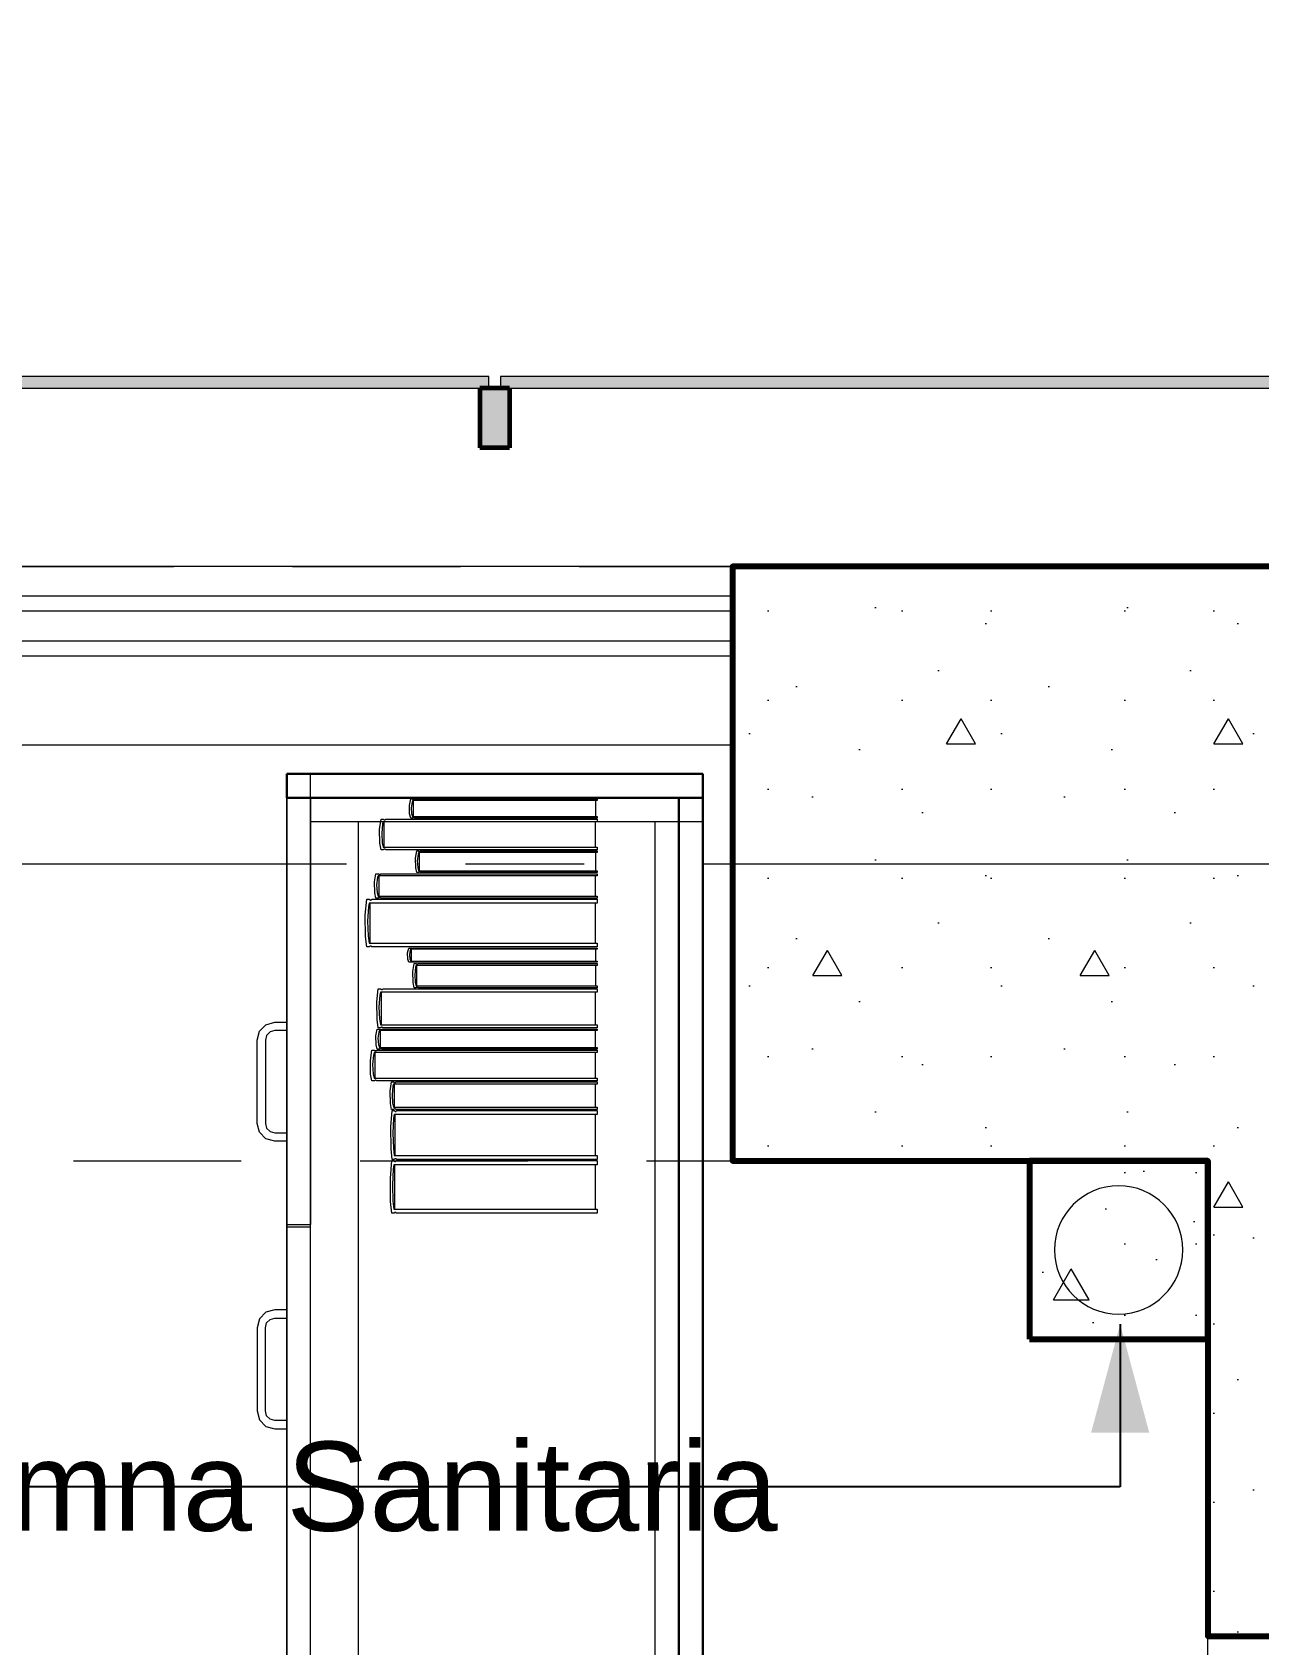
# Model space of a CAD drawing. Header units: inches. Extents: x -19 to 5698, y -728 to 92.
# Drawn here: x 235.081 to 236.113, y 38.993 to 40.35 of the extents above; entities that cross this region are included whole.
import ezdxf

# ---------------------------------------------------------------- set-up
doc = ezdxf.new("R2010")
doc.units = ezdxf.units.IN
doc.header["$MEASUREMENT"] = 0
doc.set_wipeout_variables(frame=1)
for name, pattern in [('Hidden Line', [0.195611, 0.141111, -0.0545]), ('Punto & Raya', [0.65, 0.5, -0.075, 0, -0.075]), ('Rayas', [0.282222, 0.141111, -0.141111]), ('Wipeout_Contour', [1, 0, -1])]:
    doc.linetypes.add(name, pattern=pattern)
doc.layers.get('0').update_dxf_attribs({"color": 61})
for name, color, linetype in [('02 _ ARQ _ ALB _ Ejes Generales', 251, 'Continuous'), ('02 _ ARQ _ ZON _ Espacio.3D', 7, 'Continuous'), ('08 _ STR _ EXT _ 06 Columnas', 7, 'Continuous'), ('08 _ STR _ EXT _ 07 Losa Aligerada', 7, 'Continuous'), ('08 _ STR _ EXT _ 09 Vigas', 251, 'Continuous'), ('Acabado - Muros', 7, 'Continuous'), ('Estructura - 04 MURO', 7, 'Continuous'), ('Estructura - Carga', 7, 'Continuous'), ('Interior - Escaleras & Barandillas', 7, 'Continuous'), ('Interior - Mobiliario', 7, 'Continuous'), ('MEP - HVAC', 7, 'Continuous'), ('Notas - Etiquetas', 7, 'Continuous')]:
    doc.layers.add(name, color=color, linetype=linetype)
doc.styles.add('Estilo_Generado_4', font='swisse.ttf')
doc.dimstyles.new('Estilo_Generado__8', dxfattribs={"dimtxt": 0.18, "dimasz": 0.0912, "dimexe": 0.18, "dimexo": 0.0625, "dimgap": 0, "dimtad": 0, "dimtih": 1, "dimtoh": 1, "dimdec": 4, "dimzin": 0, "dimdsep": 46, "dimcen": 0.09, "dimadec": 0, "dimazin": 0, "dimtfac": 1, "dimtdec": 4, "dimtmove": 0, "dimatfit": 3, "dimldrblk": 'ARROWHEAD_5', "dimfxl": 1, "dimtolj": 1, "dimtzin": 0, "dimarcsym": 0})

# ---------------------------------------------------------------- blocks, each defined once
blk = doc.blocks.new('ARROWHEAD_5')
at = {"linetype": 'Continuous', "lineweight": 0}
blk.add_hatch(color=0, dxfattribs=at).paths.add_polyline_path([(-1, 0.2679), (0, 0), (-1, -0.2679)])
at = {"color": 0, "linetype": 'Continuous', "lineweight": 0}
blk.add_line((0, 0), (-1, 0), dxfattribs=at)

msp = doc.modelspace()

# ---------------------------------------------------------------- hatches: boundary and pattern name
at = {"layer": 'Acabado - Muros', "linetype": 'Continuous', "lineweight": 9}
for points in [[(234.275, 40.06), (234.275, 40.05), (235.465, 40.05), (235.465, 40.06)], [(235.475, 40.06), (235.475, 40.05), (236.665, 40.05), (236.665, 40.06)]]:
    msp.add_hatch(color=250, dxfattribs=at).paths.add_polyline_path(points)
at = {"layer": 'Acabado - Muros', "linetype": 'Continuous', "lineweight": 0}
msp.add_hatch(color=254, dxfattribs=at).paths.add_polyline_path([(235.4575, 40), (235.4825, 40), (235.4825, 40.05), (235.4575, 40.05)])
at = {"layer": 'Estructura - Carga', "linetype": 'Continuous', "lineweight": 13}
h = msp.add_hatch(dxfattribs=at)
h.set_pattern_fill('HORMIGÓN_ARMADO_0002', color=251, style=0, pattern_type=2)
h.set_pattern_definition([(0, (185.00004, 1e-08), (0, 0.3117692), [0.03, -0.15]), (0, (185.09004, 0.1559), (0, 0.3117692), [0.03, -0.15]), (60, (185.00004, 1e-08), (-0.27, 0.1558846), [0.03, -0.15]), (60, (185.18004, 1e-08), (-0.27, 0.1558846), [0.03, -0.15]), (120, (185.03004, 1e-08), (0.27, 0.1558846), [0.03, -0.15]), (120, (185.21004, 1e-08), (0.27, 0.1558846), [0.03, -0.15]), (0, (185.00004, 0.03), (0, 0.06), [0, -0.06, 0, -0.090000004]), (45, (185.03004, 0.03), (-0.04242641, 0.04242641), [0, -0.045, 0, -0.075000003])])
h.paths.add_polyline_path([(235.92, 39.25), (236.07, 39.25), (236.07, 39.4), (235.92, 39.4)])

# ---------------------------------------------------------------- linework, layer by layer
at = {"layer": '02 _ ARQ _ ZON _ Espacio.3D', "color": 254, "linetype": 'Continuous', "lineweight": 0, "flags": 128}
msp.add_lwpolyline([(229.07, 31), (229.57, 31), (229.57, 29.7499), (235.57, 29.75), (235.57, 30.2), (236.07, 30.2), (236.07, 30.7), (236.42, 30.7), (236.42, 31.8991), (237.7701, 31.8991), (237.7701, 32.9963), (236.4201, 32.9963), (236.4201, 39), (236.07, 39), (236.07, 39.4), (235.67, 39.4), (235.67, 39.7505), (229.57, 39.7505), (229.57, 39), (229.07, 39)], dxfattribs=at)
at = {"layer": '08 _ STR _ EXT _ 07 Losa Aligerada', "color": 7, "linetype": 'Rayas', "lineweight": 18, "flags": 128}
msp.add_lwpolyline([(193.22, 11.97, 1.049431), (198.7937, 6.3), (209.6003, 6.3), (209.6003, 6.2005), (214.7981, 6.2005), (214.7981, 7.2), (222.07, 7.2), (222.07, 5.6637), (223.2699, 5.6637), (223.2699, 4.2), (228.3699, 4.2), (228.3699, 5.6637), (229.57, 5.6637), (229.57, 7.2), (236.57, 7.2), (236.57, 14.9999), (236.57, 15.1499), (236.57, 15.1499), (236.57, 15.7999), (236.57, 15.7999), (236.57, 18.1001), (236.57, 20.35), (234.07, 20.35), (231.67, 20.35), (231.67, 22.35), (231.67, 22.6), (231.67, 24.5), (231.67, 24.75), (231.67, 26.75), (236.57, 26.75), (236.57, 29.7), (236.57, 35.2005), (236.57, 39.9), (228.67, 39.9), (223.5529, 39.9), (223.5529, 40.9), (218.9324, 40.9), (218.9324, 39.9), (208.37, 39.9), (208.37, 41.4352), (207.42, 41.4352), (207.42, 42.9), (202.22, 42.9), (202.22, 41.4352), (201.2699, 41.4352), (201.2699, 39.9), (196.2701, 39.9), (196.2701, 41.1), (192.8701, 41.1), (192.8701, 37.7), (194.07, 37.7), (194.07, 33.9), (193.17, 33.9), (193.17, 21.2663), (193.22, 21.2663)], format="xyb", close=True, dxfattribs=at)
at = {"layer": '08 _ STR _ EXT _ 07 Losa Aligerada', "color": 7, "linetype": 'Continuous', "lineweight": 18, "flags": 128}
msp.add_lwpolyline([(236.57, 26.75), (236.57, 39.9), (228.67, 39.9), (226.1798, 39.9), (226.1798, 40.9), (221.5593, 40.9), (221.5593, 39.9), (208.37, 39.9), (208.37, 42.6544), (207.42, 42.6544)], dxfattribs=at)
at = {"layer": '08 _ STR _ EXT _ 09 Vigas', "color": 251, "linetype": 'Hidden Line', "lineweight": 13, "true_color": 0x636466}
msp.add_line((236.07, 30.2), (236.07, 39.4), dxfattribs=at)
at = {"layer": 'Acabado - Muros', "color": 7, "linetype": 'Continuous', "lineweight": 60}
for p, q in [((235.4575, 40.05), (235.4575, 40)), ((235.4825, 40.05), (235.4575, 40.05)), ((235.4825, 40.05), (235.4825, 40)), ((235.4825, 40), (235.4575, 40))]:
    msp.add_line(p, q, dxfattribs=at)
at = {"layer": 'Acabado - Muros', "color": 7, "linetype": 'Continuous', "lineweight": 13, "flags": 128}
for points in [[(234.275, 40.06), (234.275, 40.05), (235.465, 40.05), (235.465, 40.06)], [(235.475, 40.06), (235.475, 40.05), (236.665, 40.05), (236.665, 40.06)]]:
    msp.add_lwpolyline(points, close=True, dxfattribs=at)
at = {"layer": 'Estructura - Carga', "color": 7, "linetype": 'Continuous', "lineweight": 80, "flags": 128}
msp.add_lwpolyline([(235.92, 39.25), (236.07, 39.25), (236.07, 39.4), (235.92, 39.4)], close=True, dxfattribs=at)
at = {"layer": 'Interior - Mobiliario', "color": 175, "linetype": 'Continuous', "lineweight": 13}
for p, q in [((235.315, 38.2455), (235.315, 39.7055)), ((235.315, 39.7055), (235.625, 39.7055)), ((235.625, 39.7055), (235.625, 38.2455)), ((235.3993, 39.6884), (235.3984, 39.6919)), ((235.3997, 39.697), (235.4001, 39.6921)), ((235.4001, 39.6921), (235.4009, 39.6897)), ((235.4009, 39.6897), (235.5563, 39.6897)), ((235.5563, 39.6897), (235.5563, 39.6884)), ((235.315, 38.2655), (235.315, 39.6855)), ((235.315, 39.6855), (235.355, 39.6855)), ((235.355, 39.6855), (235.605, 39.6855)), ((235.355, 39.6855), (235.355, 38.2655)), ((235.3731, 39.6788), (235.3744, 39.6874)), ((235.3734, 39.6674), (235.3731, 39.6788)), ((235.3744, 39.6874), (235.3763, 39.6874)), ((235.3756, 39.6834), (235.3749, 39.6755)), ((235.3749, 39.6755), (235.3753, 39.6676)), ((235.3762, 39.6853), (235.3756, 39.6834)), ((235.5563, 39.6853), (235.3762, 39.6853)), ((235.3763, 39.6874), (235.3765, 39.6872)), ((235.3765, 39.6872), (235.3767, 39.6871)), ((235.3767, 39.6871), (235.377, 39.687)), ((235.377, 39.687), (235.3772, 39.687)), ((235.3771, 39.6638), (235.3771, 39.6853)), ((235.3772, 39.687), (235.3775, 39.687)), ((235.3775, 39.687), (235.3778, 39.687)), ((235.3778, 39.687), (235.378, 39.6871)), ((235.378, 39.6871), (235.3782, 39.6873)), ((235.3782, 39.6873), (235.3783, 39.6874)), ((235.3783, 39.6874), (235.5563, 39.6874)), ((235.401, 39.6884), (235.3993, 39.6884)), ((235.4011, 39.6884), (235.401, 39.6884)), ((235.4013, 39.6885), (235.4011, 39.6884)), ((235.4015, 39.6886), (235.4013, 39.6885)), ((235.4017, 39.6886), (235.4015, 39.6886)), ((235.402, 39.6887), (235.4017, 39.6886)), ((235.4022, 39.6886), (235.402, 39.6887)), ((235.4024, 39.6886), (235.4022, 39.6886)), ((235.4026, 39.6885), (235.4024, 39.6886)), ((235.4027, 39.6884), (235.4026, 39.6885)), ((235.5563, 39.6884), (235.4027, 39.6884)), ((235.5545, 39.6853), (235.5545, 39.6638)), ((235.5563, 39.6874), (235.5563, 39.6853)), ((235.605, 38.2655), (235.605, 39.6855)), ((235.3744, 39.6617), (235.3734, 39.6674)), ((235.3753, 39.6676), (235.3762, 39.6638)), ((235.3762, 39.6638), (235.5563, 39.6638)), ((235.3764, 39.6618), (235.3763, 39.6617)), ((235.3767, 39.662), (235.3764, 39.6618)), ((235.3769, 39.6621), (235.3767, 39.662)), ((235.3772, 39.6622), (235.3769, 39.6621)), ((235.3774, 39.6622), (235.3772, 39.6622)), ((235.3777, 39.6621), (235.3774, 39.6622)), ((235.378, 39.662), (235.3777, 39.6621)), ((235.3782, 39.6619), (235.378, 39.662)), ((235.3783, 39.6617), (235.3782, 39.6619)), ((235.5563, 39.6638), (235.5563, 39.6617)), ((235.3763, 39.6617), (235.3744, 39.6617)), ((235.5563, 39.6617), (235.3783, 39.6617)), ((235.4034, 39.6547), (235.4044, 39.6607)), ((235.4036, 39.6465), (235.4034, 39.6547)), ((235.4044, 39.6607), (235.406, 39.6607)), ((235.4055, 39.6579), (235.4048, 39.6523)), ((235.4048, 39.6523), (235.4052, 39.6467)), ((235.4059, 39.6593), (235.4055, 39.6579)), ((235.5563, 39.6593), (235.4059, 39.6593)), ((235.406, 39.6607), (235.4062, 39.6606)), ((235.4062, 39.6606), (235.4064, 39.6605)), ((235.4064, 39.6605), (235.4066, 39.6605)), ((235.4066, 39.6605), (235.4068, 39.6604)), ((235.4067, 39.644), (235.4067, 39.6593)), ((235.4068, 39.6604), (235.407, 39.6604)), ((235.407, 39.6604), (235.4072, 39.6605)), ((235.4072, 39.6605), (235.4074, 39.6605)), ((235.4074, 39.6605), (235.4076, 39.6607)), ((235.4076, 39.6607), (235.4077, 39.6607)), ((235.4077, 39.6607), (235.5563, 39.6607)), ((235.5548, 39.6593), (235.5548, 39.644)), ((235.5563, 39.6607), (235.5563, 39.6593)), ((235.3688, 39.6347), (235.3701, 39.6415)), ((235.3691, 39.6256), (235.3688, 39.6347)), ((235.3701, 39.6415), (235.3721, 39.6415)), ((235.3714, 39.6383), (235.3706, 39.6321)), ((235.372, 39.6399), (235.3714, 39.6383)), ((235.5563, 39.6399), (235.372, 39.6399)), ((235.3721, 39.6415), (235.3723, 39.6414)), ((235.3723, 39.6414), (235.3725, 39.6413)), ((235.3725, 39.6413), (235.3728, 39.6412)), ((235.3728, 39.6412), (235.373, 39.6412)), ((235.3729, 39.6227), (235.3729, 39.6399)), ((235.373, 39.6412), (235.3733, 39.6412)), ((235.3733, 39.6412), (235.3736, 39.6412)), ((235.3736, 39.6412), (235.3738, 39.6413)), ((235.3738, 39.6413), (235.3741, 39.6415)), ((235.3741, 39.6415), (235.3742, 39.6415)), ((235.3742, 39.6415), (235.5563, 39.6415)), ((235.4044, 39.6425), (235.4036, 39.6465)), ((235.406, 39.6425), (235.4044, 39.6425)), ((235.4052, 39.6467), (235.4059, 39.644)), ((235.4059, 39.644), (235.5563, 39.644)), ((235.4061, 39.6426), (235.406, 39.6425)), ((235.4063, 39.6427), (235.4061, 39.6426)), ((235.4065, 39.6428), (235.4063, 39.6427)), ((235.4067, 39.6428), (235.4065, 39.6428)), ((235.407, 39.6428), (235.4067, 39.6428)), ((235.4072, 39.6428), (235.407, 39.6428)), ((235.4074, 39.6427), (235.4072, 39.6428)), ((235.4076, 39.6426), (235.4074, 39.6427)), ((235.4077, 39.6425), (235.4076, 39.6426)), ((235.5563, 39.6425), (235.4077, 39.6425)), ((235.5545, 39.6399), (235.5545, 39.6227)), ((235.5563, 39.644), (235.5563, 39.6425)), ((235.5563, 39.6415), (235.5563, 39.6399)), ((235.3701, 39.6211), (235.3691, 39.6256)), ((235.3721, 39.6211), (235.3701, 39.6211)), ((235.3706, 39.6321), (235.3711, 39.6258)), ((235.3711, 39.6258), (235.372, 39.6227)), ((235.372, 39.6227), (235.5563, 39.6227)), ((235.3722, 39.6212), (235.3721, 39.6211)), ((235.3725, 39.6213), (235.3722, 39.6212)), ((235.3727, 39.6214), (235.3725, 39.6213)), ((235.373, 39.6214), (235.3727, 39.6214)), ((235.3733, 39.6214), (235.373, 39.6214)), ((235.3735, 39.6214), (235.3733, 39.6214)), ((235.3738, 39.6213), (235.3735, 39.6214)), ((235.374, 39.6212), (235.3738, 39.6213)), ((235.3742, 39.6211), (235.374, 39.6212)), ((235.5563, 39.6211), (235.3742, 39.6211)), ((235.5563, 39.6227), (235.5563, 39.6211)), ((235.361, 39.6067), (235.3623, 39.6201)), ((235.3623, 39.6201), (235.3644, 39.6201)), ((235.3637, 39.6138), (235.3629, 39.6016)), ((235.3643, 39.6169), (235.3637, 39.6138)), ((235.5563, 39.6169), (235.3643, 39.6169)), ((235.3644, 39.6201), (235.3646, 39.6199)), ((235.3646, 39.6199), (235.3648, 39.6196)), ((235.3648, 39.6196), (235.3651, 39.6195)), ((235.3651, 39.6195), (235.3654, 39.6194)), ((235.3652, 39.5832), (235.3652, 39.6169)), ((235.3654, 39.6194), (235.3657, 39.6194)), ((235.3657, 39.6194), (235.366, 39.6195)), ((235.366, 39.6195), (235.3662, 39.6197)), ((235.3662, 39.6197), (235.3665, 39.6199)), ((235.3665, 39.6199), (235.3666, 39.6201)), ((235.3666, 39.6201), (235.5563, 39.6201)), ((235.5544, 39.6169), (235.5544, 39.5832)), ((235.5563, 39.6201), (235.5563, 39.6169)), ((235.3613, 39.5888), (235.361, 39.6067)), ((235.3629, 39.6016), (235.3634, 39.5892)), ((235.3623, 39.58), (235.3613, 39.5888)), ((235.3634, 39.5892), (235.3643, 39.5832)), ((235.3643, 39.5832), (235.5563, 39.5832)), ((235.3648, 39.5804), (235.3645, 39.5802)), ((235.3651, 39.5806), (235.3648, 39.5804)), ((235.3653, 39.5807), (235.3651, 39.5806)), ((235.3656, 39.5807), (235.3653, 39.5807)), ((235.3659, 39.5806), (235.3656, 39.5807)), ((235.3662, 39.5805), (235.3659, 39.5806)), ((235.3664, 39.5802), (235.3662, 39.5805)), ((235.5563, 39.5832), (235.5563, 39.58)), ((235.3644, 39.58), (235.3623, 39.58)), ((235.3645, 39.5802), (235.3644, 39.58)), ((235.3666, 39.58), (235.3664, 39.5802)), ((235.5563, 39.58), (235.3666, 39.58)), ((235.3966, 39.575), (235.3977, 39.579)), ((235.3968, 39.5696), (235.3966, 39.575)), ((235.3977, 39.567), (235.3968, 39.5696)), ((235.3977, 39.579), (235.3994, 39.579)), ((235.3994, 39.567), (235.3977, 39.567)), ((235.3988, 39.5772), (235.3982, 39.5735)), ((235.3982, 39.5735), (235.3986, 39.5698)), ((235.3986, 39.5698), (235.3993, 39.568)), ((235.3993, 39.5781), (235.3988, 39.5772)), ((235.5563, 39.5781), (235.3993, 39.5781)), ((235.3993, 39.568), (235.5563, 39.568)), ((235.3994, 39.579), (235.3996, 39.579)), ((235.3995, 39.567), (235.3994, 39.567)), ((235.3997, 39.5671), (235.3995, 39.567)), ((235.3996, 39.579), (235.3998, 39.5789)), ((235.3999, 39.5672), (235.3997, 39.5671)), ((235.3998, 39.5789), (235.4, 39.5789)), ((235.4002, 39.5672), (235.3999, 39.5672)), ((235.4, 39.5789), (235.4002, 39.5788)), ((235.4001, 39.568), (235.4001, 39.5781)), ((235.4002, 39.5788), (235.4005, 39.5788)), ((235.4004, 39.5672), (235.4002, 39.5672)), ((235.4006, 39.5672), (235.4004, 39.5672)), ((235.4005, 39.5788), (235.4007, 39.5789)), ((235.4009, 39.5671), (235.4006, 39.5672)), ((235.4007, 39.5789), (235.4009, 39.5789)), ((235.4009, 39.5789), (235.4011, 39.579)), ((235.4011, 39.5671), (235.4009, 39.5671)), ((235.4011, 39.579), (235.4012, 39.579)), ((235.4012, 39.567), (235.4011, 39.5671)), ((235.4012, 39.579), (235.5563, 39.579)), ((235.5563, 39.567), (235.4012, 39.567)), ((235.5548, 39.5781), (235.5548, 39.568)), ((235.5563, 39.579), (235.5563, 39.5781)), ((235.5563, 39.568), (235.5563, 39.567)), ((235.4012, 39.5592), (235.4022, 39.566)), ((235.4014, 39.5501), (235.4012, 39.5592)), ((235.4022, 39.566), (235.4039, 39.566)), ((235.4033, 39.5628), (235.4027, 39.5566)), ((235.4027, 39.5566), (235.4031, 39.5503)), ((235.4038, 39.5644), (235.4033, 39.5628)), ((235.5563, 39.5644), (235.4038, 39.5644)), ((235.4039, 39.566), (235.404, 39.5659)), ((235.404, 39.5659), (235.4042, 39.5658)), ((235.4042, 39.5658), (235.4044, 39.5657)), ((235.4044, 39.5657), (235.4047, 39.5657)), ((235.4045, 39.5472), (235.4045, 39.5644)), ((235.4047, 39.5657), (235.4049, 39.5657)), ((235.4049, 39.5657), (235.4051, 39.5657)), ((235.4051, 39.5657), (235.4053, 39.5658)), ((235.4053, 39.5658), (235.4055, 39.5659)), ((235.4055, 39.5659), (235.4056, 39.566)), ((235.4056, 39.566), (235.5563, 39.566)), ((235.5548, 39.5644), (235.5548, 39.5472)), ((235.5563, 39.566), (235.5563, 39.5644)), ((235.3708, 39.5337), (235.372, 39.5446)), ((235.372, 39.5446), (235.374, 39.5446)), ((235.3738, 39.542), (235.3733, 39.5395)), ((235.5563, 39.542), (235.3738, 39.542)), ((235.374, 39.5446), (235.3742, 39.5444)), ((235.3742, 39.5444), (235.3744, 39.5443)), ((235.3744, 39.5443), (235.3746, 39.5441)), ((235.3746, 39.5441), (235.3749, 39.5441)), ((235.3748, 39.5144), (235.3748, 39.542)), ((235.3749, 39.5441), (235.3752, 39.5441)), ((235.3752, 39.5441), (235.3755, 39.5441)), ((235.3755, 39.5441), (235.3757, 39.5443)), ((235.3757, 39.5443), (235.3759, 39.5445)), ((235.3759, 39.5445), (235.376, 39.5446)), ((235.376, 39.5446), (235.5563, 39.5446)), ((235.4022, 39.5456), (235.4014, 39.5501)), ((235.4039, 39.5456), (235.4022, 39.5456)), ((235.4031, 39.5503), (235.4038, 39.5472)), ((235.4038, 39.5472), (235.5563, 39.5472)), ((235.404, 39.5457), (235.4039, 39.5456)), ((235.4042, 39.5458), (235.404, 39.5457)), ((235.4044, 39.5459), (235.4042, 39.5458)), ((235.4046, 39.5459), (235.4044, 39.5459)), ((235.4048, 39.546), (235.4046, 39.5459)), ((235.4051, 39.5459), (235.4048, 39.546)), ((235.4053, 39.5458), (235.4051, 39.5459)), ((235.4055, 39.5457), (235.4053, 39.5458)), ((235.4056, 39.5456), (235.4055, 39.5457)), ((235.5563, 39.5456), (235.4056, 39.5456)), ((235.5545, 39.542), (235.5545, 39.5144)), ((235.5563, 39.5472), (235.5563, 39.5456)), ((235.5563, 39.5446), (235.5563, 39.542)), ((235.371, 39.519), (235.3708, 39.5337)), ((235.3733, 39.5395), (235.3725, 39.5294)), ((235.3725, 39.5294), (235.373, 39.5194)), ((235.272, 39.509), (235.2775, 39.5145)), ((235.2775, 39.5145), (235.285, 39.5165)), ((235.285, 39.5165), (235.295, 39.5165)), ((235.295, 39.5165), (235.295, 39.5095)), ((235.372, 39.5118), (235.371, 39.519)), ((235.373, 39.5194), (235.3738, 39.5144)), ((235.3738, 39.5144), (235.5563, 39.5144)), ((235.5563, 39.5144), (235.5563, 39.5118)), ((235.27, 39.5015), (235.272, 39.509)), ((235.27, 39.4315), (235.27, 39.5015)), ((235.2781, 39.5055), (235.277, 39.5015)), ((235.277, 39.5015), (235.277, 39.4315)), ((235.281, 39.5084), (235.2781, 39.5055)), ((235.285, 39.5095), (235.281, 39.5084)), ((235.295, 39.5095), (235.285, 39.5095)), ((235.3699, 39.5052), (235.3712, 39.5108)), ((235.3702, 39.4977), (235.3699, 39.5052)), ((235.3712, 39.5108), (235.3732, 39.5108)), ((235.3725, 39.5082), (235.3717, 39.5031)), ((235.3717, 39.5031), (235.3722, 39.4979)), ((235.374, 39.5118), (235.372, 39.5118)), ((235.373, 39.5095), (235.3725, 39.5082)), ((235.5563, 39.5095), (235.373, 39.5095)), ((235.3732, 39.5108), (235.3733, 39.5107)), ((235.3733, 39.5107), (235.3736, 39.5106)), ((235.3736, 39.5106), (235.3738, 39.5106)), ((235.3738, 39.5106), (235.3741, 39.5105)), ((235.3741, 39.5119), (235.374, 39.5118)), ((235.374, 39.4954), (235.374, 39.5095)), ((235.3743, 39.5121), (235.3741, 39.5119)), ((235.3741, 39.5105), (235.3744, 39.5105)), ((235.3746, 39.5123), (235.3743, 39.5121)), ((235.3744, 39.5105), (235.3747, 39.5106)), ((235.3749, 39.5124), (235.3746, 39.5123)), ((235.3747, 39.5106), (235.3749, 39.5106)), ((235.3751, 39.5124), (235.3749, 39.5124)), ((235.3749, 39.5106), (235.3751, 39.5107)), ((235.3754, 39.5123), (235.3751, 39.5124)), ((235.3751, 39.5107), (235.3752, 39.5108)), ((235.3752, 39.5108), (235.5563, 39.5108)), ((235.3757, 39.5122), (235.3754, 39.5123)), ((235.3759, 39.512), (235.3757, 39.5122)), ((235.376, 39.5118), (235.3759, 39.512)), ((235.5563, 39.5118), (235.376, 39.5118)), ((235.5545, 39.5095), (235.5545, 39.4954)), ((235.5563, 39.5108), (235.5563, 39.5095)), ((235.3654, 39.4845), (235.3666, 39.493)), ((235.3666, 39.493), (235.3687, 39.493)), ((235.368, 39.489), (235.3672, 39.4811)), ((235.3685, 39.491), (235.368, 39.489)), ((235.5563, 39.491), (235.3685, 39.491)), ((235.3687, 39.493), (235.3689, 39.4929)), ((235.3689, 39.4929), (235.3691, 39.4928)), ((235.3691, 39.4928), (235.3694, 39.4927)), ((235.3694, 39.4927), (235.3696, 39.4926)), ((235.3695, 39.4694), (235.3695, 39.491)), ((235.3696, 39.4926), (235.3699, 39.4926)), ((235.3699, 39.4926), (235.3702, 39.4927)), ((235.3712, 39.494), (235.3702, 39.4977)), ((235.3702, 39.4927), (235.3705, 39.4928)), ((235.3705, 39.4928), (235.3707, 39.4929)), ((235.3707, 39.4929), (235.3708, 39.493)), ((235.3708, 39.493), (235.5563, 39.493)), ((235.3732, 39.494), (235.3712, 39.494)), ((235.3722, 39.4979), (235.373, 39.4954)), ((235.373, 39.4954), (235.5563, 39.4954)), ((235.3733, 39.4941), (235.3732, 39.494)), ((235.3735, 39.4942), (235.3733, 39.4941)), ((235.3738, 39.4943), (235.3735, 39.4942)), ((235.3741, 39.4943), (235.3738, 39.4943)), ((235.3743, 39.4943), (235.3741, 39.4943)), ((235.3746, 39.4943), (235.3743, 39.4943)), ((235.3749, 39.4942), (235.3746, 39.4943)), ((235.3751, 39.4941), (235.3749, 39.4942)), ((235.3752, 39.494), (235.3751, 39.4941)), ((235.5563, 39.494), (235.3752, 39.494)), ((235.5544, 39.491), (235.5544, 39.4694)), ((235.5563, 39.4954), (235.5563, 39.494)), ((235.5563, 39.493), (235.5563, 39.491)), ((235.3656, 39.473), (235.3654, 39.4845)), ((235.3666, 39.4673), (235.3656, 39.473)), ((235.3672, 39.4811), (235.3677, 39.4732)), ((235.3677, 39.4732), (235.3685, 39.4694)), ((235.3687, 39.4673), (235.3666, 39.4673)), ((235.3685, 39.4694), (235.5563, 39.4694)), ((235.3688, 39.4674), (235.3687, 39.4673)), ((235.369, 39.4676), (235.3688, 39.4674)), ((235.3693, 39.4677), (235.369, 39.4676)), ((235.3696, 39.4677), (235.3693, 39.4677)), ((235.3699, 39.4677), (235.3696, 39.4677)), ((235.3701, 39.4677), (235.3699, 39.4677)), ((235.3704, 39.4676), (235.3701, 39.4677)), ((235.3706, 39.4674), (235.3704, 39.4676)), ((235.3708, 39.4673), (235.3706, 39.4674)), ((235.5563, 39.4673), (235.3708, 39.4673)), ((235.382, 39.4586), (235.3831, 39.4663)), ((235.3822, 39.4483), (235.382, 39.4586)), ((235.3831, 39.4663), (235.385, 39.4663)), ((235.3844, 39.4627), (235.3836, 39.4556)), ((235.3849, 39.4645), (235.3844, 39.4627)), ((235.5563, 39.4645), (235.3849, 39.4645)), ((235.385, 39.4663), (235.3852, 39.4662)), ((235.3852, 39.4662), (235.3854, 39.4661)), ((235.3854, 39.4661), (235.3856, 39.466)), ((235.3856, 39.466), (235.3859, 39.4659)), ((235.3857, 39.4451), (235.3857, 39.4645)), ((235.3859, 39.4659), (235.3861, 39.4659)), ((235.3861, 39.4659), (235.3864, 39.466)), ((235.3864, 39.466), (235.3866, 39.4661)), ((235.3866, 39.4661), (235.3868, 39.4662)), ((235.3868, 39.4662), (235.3869, 39.4663)), ((235.3869, 39.4663), (235.5563, 39.4663)), ((235.5546, 39.4645), (235.5546, 39.4451)), ((235.5563, 39.4694), (235.5563, 39.4673)), ((235.5563, 39.4663), (235.5563, 39.4645)), ((235.3831, 39.4432), (235.3822, 39.4483)), ((235.3836, 39.4556), (235.3841, 39.4485)), ((235.3841, 39.4485), (235.3849, 39.4451)), ((235.3849, 39.4451), (235.5563, 39.4451)), ((235.5563, 39.4451), (235.5563, 39.4432)), ((235.272, 39.424), (235.27, 39.4315)), ((235.277, 39.4315), (235.2781, 39.4275)), ((235.3826, 39.4285), (235.3837, 39.4422)), ((235.385, 39.4432), (235.3831, 39.4432)), ((235.3837, 39.4422), (235.3856, 39.4422)), ((235.3849, 39.4358), (235.3842, 39.4232)), ((235.3854, 39.4389), (235.3849, 39.4358)), ((235.3851, 39.4433), (235.385, 39.4432)), ((235.3853, 39.4434), (235.3851, 39.4433)), ((235.3856, 39.4435), (235.3853, 39.4434)), ((235.5563, 39.4389), (235.3854, 39.4389)), ((235.3858, 39.4436), (235.3856, 39.4435)), ((235.3856, 39.4422), (235.3857, 39.442)), ((235.3857, 39.442), (235.386, 39.4418)), ((235.3861, 39.4436), (235.3858, 39.4436)), ((235.386, 39.4418), (235.3862, 39.4416)), ((235.3863, 39.4436), (235.3861, 39.4436)), ((235.3862, 39.4416), (235.3865, 39.4415)), ((235.3866, 39.4435), (235.3863, 39.4436)), ((235.3863, 39.4044), (235.3863, 39.4389)), ((235.3865, 39.4415), (235.3867, 39.4415)), ((235.3868, 39.4433), (235.3866, 39.4435)), ((235.3867, 39.4415), (235.387, 39.4416)), ((235.3869, 39.4432), (235.3868, 39.4433)), ((235.5563, 39.4432), (235.3869, 39.4432)), ((235.387, 39.4416), (235.3872, 39.4418)), ((235.3872, 39.4418), (235.3874, 39.4421)), ((235.3874, 39.4421), (235.3875, 39.4422)), ((235.3875, 39.4422), (235.5563, 39.4422)), ((235.5546, 39.4389), (235.5546, 39.4044)), ((235.5563, 39.4422), (235.5563, 39.4389)), ((235.2775, 39.4185), (235.272, 39.424)), ((235.285, 39.4165), (235.2775, 39.4185)), ((235.2781, 39.4275), (235.281, 39.4246)), ((235.281, 39.4246), (235.285, 39.4235)), ((235.285, 39.4235), (235.295, 39.4235)), ((235.295, 39.4235), (235.295, 39.4165)), ((235.3828, 39.4101), (235.3826, 39.4285)), ((235.3842, 39.4232), (235.3847, 39.4105)), ((235.295, 39.4165), (235.285, 39.4165)), ((235.3837, 39.4011), (235.3828, 39.4101)), ((235.3847, 39.4105), (235.3854, 39.4044)), ((235.3854, 39.4044), (235.5563, 39.4044)), ((235.5563, 39.4044), (235.5563, 39.4011)), ((235.3822, 39.3853), (235.3834, 39.4001)), ((235.3834, 39.4001), (235.3853, 39.4001)), ((235.3856, 39.4011), (235.3837, 39.4011)), ((235.3846, 39.3932), (235.3839, 39.3796)), ((235.3851, 39.3965), (235.3846, 39.3932)), ((235.5563, 39.3965), (235.3851, 39.3965)), ((235.3853, 39.4001), (235.3854, 39.3998)), ((235.3854, 39.3998), (235.3856, 39.3996)), ((235.3857, 39.4012), (235.3856, 39.4011)), ((235.3856, 39.3996), (235.3859, 39.3994)), ((235.3859, 39.4015), (235.3857, 39.4012)), ((235.3861, 39.4016), (235.3859, 39.4015)), ((235.3859, 39.3994), (235.3861, 39.3993)), ((235.386, 39.3594), (235.386, 39.3965)), ((235.3864, 39.4017), (235.3861, 39.4016)), ((235.3861, 39.3993), (235.3864, 39.3993)), ((235.3867, 39.4017), (235.3864, 39.4017)), ((235.3864, 39.3993), (235.3866, 39.3994)), ((235.3866, 39.3994), (235.3869, 39.3996)), ((235.3869, 39.4017), (235.3867, 39.4017)), ((235.3871, 39.4015), (235.3869, 39.4017)), ((235.3869, 39.3996), (235.3871, 39.3999)), ((235.3874, 39.4013), (235.3871, 39.4015)), ((235.3871, 39.3999), (235.3872, 39.4001)), ((235.3872, 39.4001), (235.5563, 39.4001)), ((235.3875, 39.4011), (235.3874, 39.4013)), ((235.5563, 39.4011), (235.3875, 39.4011)), ((235.5546, 39.3965), (235.5546, 39.3594)), ((235.5563, 39.4001), (235.5563, 39.3965)), ((235.3824, 39.3656), (235.3822, 39.3853)), ((235.3839, 39.3796), (235.3843, 39.366)), ((235.3834, 39.3559), (235.3824, 39.3656)), ((235.3843, 39.366), (235.3851, 39.3594)), ((235.3853, 39.3559), (235.3834, 39.3559)), ((235.3851, 39.3594), (235.5563, 39.3594)), ((235.3856, 39.3563), (235.3853, 39.356)), ((235.3853, 39.356), (235.3853, 39.3559)), ((235.3858, 39.3565), (235.3856, 39.3563)), ((235.3861, 39.3566), (235.3858, 39.3565)), ((235.3863, 39.3566), (235.3861, 39.3566)), ((235.3866, 39.3565), (235.3863, 39.3566)), ((235.3868, 39.3564), (235.3866, 39.3565)), ((235.387, 39.3561), (235.3868, 39.3564)), ((235.3872, 39.3559), (235.387, 39.3561)), ((235.5563, 39.3559), (235.3872, 39.3559)), ((235.5563, 39.3594), (235.5563, 39.3559)), ((235.295, 39.3465), (235.315, 39.3465)), ((235.295, 38.9855), (235.295, 39.3445)), ((235.295, 39.3445), (235.315, 39.3445)), ((235.315, 38.9855), (235.315, 39.3445)), ((235.2775, 39.2725), (235.272, 39.267)), ((235.285, 39.2745), (235.2775, 39.2725)), ((235.295, 39.2745), (235.285, 39.2745)), ((235.295, 39.2675), (235.295, 39.2745)), ((235.272, 39.267), (235.27, 39.2595)), ((235.27, 39.2595), (235.27, 39.1895)), ((235.277, 39.2595), (235.2781, 39.2635)), ((235.277, 39.1895), (235.277, 39.2595)), ((235.2781, 39.2635), (235.281, 39.2664)), ((235.281, 39.2664), (235.285, 39.2675)), ((235.285, 39.2675), (235.295, 39.2675)), ((235.27, 39.1895), (235.272, 39.182)), ((235.2781, 39.1855), (235.277, 39.1895)), ((235.272, 39.182), (235.2775, 39.1765)), ((235.2775, 39.1765), (235.285, 39.1745)), ((235.281, 39.1826), (235.2781, 39.1855)), ((235.285, 39.1815), (235.281, 39.1826)), ((235.295, 39.1815), (235.285, 39.1815)), ((235.285, 39.1745), (235.295, 39.1745)), ((235.295, 39.1745), (235.295, 39.1815))]:
    msp.add_line(p, q, dxfattribs=at)
at = {"layer": 'MEP - HVAC', "color": 7, "linetype": 'Continuous', "lineweight": 13, "flags": 128}
msp.add_lwpolyline([(235.995, 39.379, 1), (235.995, 39.271, 1)], format="xyb", close=True, dxfattribs=at)

# ---------------------------------------------------------------- next in the draw order: wipeouts: each hides what was drawn before it
at = {"color": 254, "linetype": 'Wipeout_Contour', "lineweight": 0, "ltscale": 6624.867856}
msp.add_wipeout([(229.57, 39.75), (235.67, 39.75), (235.67, 39.9), (229.57, 39.9)], dxfattribs=at).dxf.layer = 'Estructura - 04 MURO'
at = {"color": 254, "linetype": 'Wipeout_Contour', "lineweight": 0, "ltscale": 6636.844294}
msp.add_wipeout([(235.625, 38.2455), (235.645, 38.2455), (235.645, 39.7055), (235.625, 39.7055)], dxfattribs=at).dxf.layer = 'Interior - Mobiliario'

# ---------------------------------------------------------------- next in the draw order: hatches: boundary and pattern name
at = {"layer": '08 _ STR _ EXT _ 06 Columnas', "linetype": 'Continuous', "lineweight": 9}
h = msp.add_hatch(dxfattribs=at)
h.set_pattern_fill('HORMIGÓN_EN_MASA_0002', style=0, pattern_type=2)
h.set_pattern_definition([(0, (185.00004, 1e-08), (0, 0.3897114), [0.024375, -0.200625]), (0, (185.11254, 0.19486), (0, 0.3897114), [0.024375, -0.200625]), (60, (185.00004, 1e-08), (-0.3375, 0.1948557), [0.024375, -0.200625]), (60, (185.22504, 1e-08), (-0.3375, 0.1948557), [0.024375, -0.200625]), (120, (185.0244, 1e-08), (0.3375, 0.1948557), [0.024375, -0.200625]), (120, (185.2494, 1e-08), (0.3375, 0.1948557), [0.024375, -0.200625]), (0, (185.00004, 0.0375), (0, 0.075), [0, -0.075, 0, -0.1125]), (45, (185.03754, 0.0375), (-0.05303301, 0.05303301), [0, -0.05625, 0, -0.09375])])
h.paths.add_polyline_path([(236.57, 39), (236.57, 39.9), (235.67, 39.9), (235.67, 39.4), (236.07, 39.4), (236.07, 39)])

# ---------------------------------------------------------------- next in the draw order: linework, layer by layer
at = {"layer": '02 _ ARQ _ ALB _ Ejes Generales', "color": 251, "linetype": 'Punto & Raya', "lineweight": 13, "true_color": 0x636466}
msp.add_line((190.8454, 39.65), (239.57, 39.65), dxfattribs=at)
at = {"layer": '08 _ STR _ EXT _ 06 Columnas', "color": 7, "linetype": 'Continuous', "lineweight": 80, "flags": 128}
msp.add_lwpolyline([(236.57, 39), (236.57, 39.9), (235.67, 39.9), (235.67, 39.4), (236.07, 39.4), (236.07, 39)], close=True, dxfattribs=at)
at = {"layer": '08 _ STR _ EXT _ 09 Vigas', "color": 251, "linetype": 'Hidden Line', "lineweight": 13, "true_color": 0x636466}
for p, q in [((194.07, 39.9), (236.57, 39.9)), ((229.57, 39.4), (236.07, 39.4))]:
    msp.add_line(p, q, dxfattribs=at)
at = {"layer": 'Estructura - 04 MURO', "color": 7, "linetype": 'Continuous', "lineweight": 13, "flags": 128}
for points in [[(235.67, 39.9), (229.57, 39.9)], [(229.57, 39.75), (235.67, 39.75)]]:
    msp.add_lwpolyline(points, dxfattribs=at)
at = {"layer": 'Interior - Escaleras & Barandillas', "color": 161, "linetype": 'Continuous', "lineweight": 13, "flags": 128}
for points in [[(229.57, 39.875), (229.57, 39.825), (235.67, 39.825), (235.67, 39.875)], [(229.57, 39.8625), (229.57, 39.8375), (235.67, 39.8375), (235.67, 39.8625)], [(229.57, 39.8625), (229.57, 39.8375), (235.67, 39.8375), (235.67, 39.8625)], [(229.57, 39.8625), (229.57, 39.8375), (235.67, 39.8375), (235.67, 39.8625)]]:
    msp.add_lwpolyline(points, close=True, dxfattribs=at)
at = {"layer": 'Interior - Mobiliario', "color": 175, "linetype": 'Continuous', "lineweight": 30}
for p, q in [((235.625, 39.7055), (235.645, 39.7055)), ((235.625, 39.7055), (235.625, 38.2455)), ((235.645, 39.7055), (235.645, 38.2455))]:
    msp.add_line(p, q, dxfattribs=at)
at = {"layer": 'Interior - Mobiliario', "color": 175, "linetype": 'Continuous', "lineweight": 13}
for p, q in [((235.625, 38.2455), (235.625, 39.7055)), ((235.625, 39.7055), (235.645, 39.7055)), ((235.645, 39.7055), (235.645, 38.2455)), ((235.605, 39.6855), (235.645, 39.6855)), ((235.645, 39.6855), (235.645, 38.2655))]:
    msp.add_line(p, q, dxfattribs=at)

# ---------------------------------------------------------------- next in the draw order: texts
at = {"layer": 'Notas - Etiquetas', "color": 5, "linetype": 'Continuous', "lineweight": 35, "insert": (234.8464, 39.1256), "char_height": 0.075, "attachment_point": 4, "style": 'Estilo_Generado_4'}
msp.add_mtext('\\A1;{\\pql;\\fSwis721 Ex BT|b0|i0|c0|p34;Columna Sanitaria}', dxfattribs=at)

# ---------------------------------------------------------------- next in the draw order: leaders
at = {"layer": 'Notas - Etiquetas', "color": 144, "linetype": 'Continuous', "lineweight": 13, "annotation_type": 0, "has_hookline": 1, "hookline_direction": 1, "text_width": 1.0171}
msp.add_leader([(235.9963, 39.2625), (235.9963, 39.1256), (234.8464, 39.1256)], dimstyle='Estilo_Generado__8', dxfattribs=at)

# ---------------------------------------------------------------- next in the draw order: wipeouts: each hides what was drawn before it
at = {"color": 254, "linetype": 'Wipeout_Contour', "lineweight": 0, "ltscale": 6636.254049}
msp.add_wipeout([(235.295, 39.7055), (235.645, 39.7055), (235.645, 39.7255), (235.295, 39.7255)], dxfattribs=at).dxf.layer = 'Interior - Mobiliario'

# ---------------------------------------------------------------- next in the draw order: linework, layer by layer
at = {"layer": 'Interior - Mobiliario', "color": 175, "linetype": 'Continuous', "lineweight": 30}
for p, q in [((235.295, 39.7255), (235.645, 39.7255)), ((235.295, 39.7255), (235.295, 39.7055)), ((235.645, 39.7255), (235.645, 39.7055)), ((235.295, 39.7055), (235.645, 39.7055))]:
    msp.add_line(p, q, dxfattribs=at)
at = {"layer": 'Interior - Mobiliario', "color": 175, "linetype": 'Continuous', "lineweight": 13}
for p, q in [((235.295, 39.7055), (235.295, 39.7255)), ((235.295, 39.7255), (235.645, 39.7255)), ((235.295, 39.7255), (235.295, 38.2255)), ((235.645, 39.7255), (235.295, 39.7255)), ((235.315, 39.6855), (235.315, 39.7255)), ((235.315, 39.7255), (235.645, 39.7255)), ((235.645, 39.7255), (235.645, 39.7055)), ((235.645, 39.7255), (235.645, 39.6855)), ((235.645, 38.2255), (235.645, 39.7255)), ((235.645, 39.7055), (235.295, 39.7055)), ((235.295, 38.2455), (235.295, 39.7055)), ((235.295, 39.7055), (235.645, 39.7055)), ((235.295, 38.2455), (235.295, 39.7055)), ((235.295, 39.7055), (235.625, 39.7055)), ((235.295, 39.7055), (235.295, 39.3465)), ((235.295, 39.7055), (235.315, 39.7055)), ((235.315, 38.2455), (235.315, 39.7055)), ((235.315, 39.7055), (235.625, 39.7055)), ((235.315, 38.2455), (235.315, 39.7055)), ((235.315, 39.7055), (235.625, 39.7055)), ((235.315, 39.7055), (235.315, 39.3465)), ((235.3982, 39.6991), (235.3993, 39.7045)), ((235.3993, 39.7045), (235.401, 39.7045)), ((235.4009, 39.7032), (235.4004, 39.702)), ((235.5563, 39.7032), (235.4009, 39.7032)), ((235.401, 39.7045), (235.4011, 39.7044)), ((235.4011, 39.7044), (235.4013, 39.7043)), ((235.4013, 39.7043), (235.4015, 39.7043)), ((235.4015, 39.7043), (235.4018, 39.7042)), ((235.4016, 39.6897), (235.4016, 39.7032)), ((235.4018, 39.7042), (235.402, 39.7042)), ((235.402, 39.7042), (235.4022, 39.7043)), ((235.4022, 39.7043), (235.4024, 39.7043)), ((235.4024, 39.7043), (235.4026, 39.7044)), ((235.4026, 39.7044), (235.4027, 39.7045)), ((235.4027, 39.7045), (235.5563, 39.7045)), ((235.5548, 39.7032), (235.5548, 39.6897)), ((235.5563, 39.7045), (235.5563, 39.7032)), ((235.625, 39.7055), (235.625, 38.2455)), ((235.625, 39.7055), (235.625, 38.2455)), ((235.625, 39.7055), (235.625, 38.2455)), ((235.645, 39.7055), (235.645, 38.2455)), ((235.3984, 39.6919), (235.3982, 39.6991)), ((235.4004, 39.702), (235.3997, 39.697))]:
    msp.add_line(p, q, dxfattribs=at)

doc.saveas('drawing.dxf')
